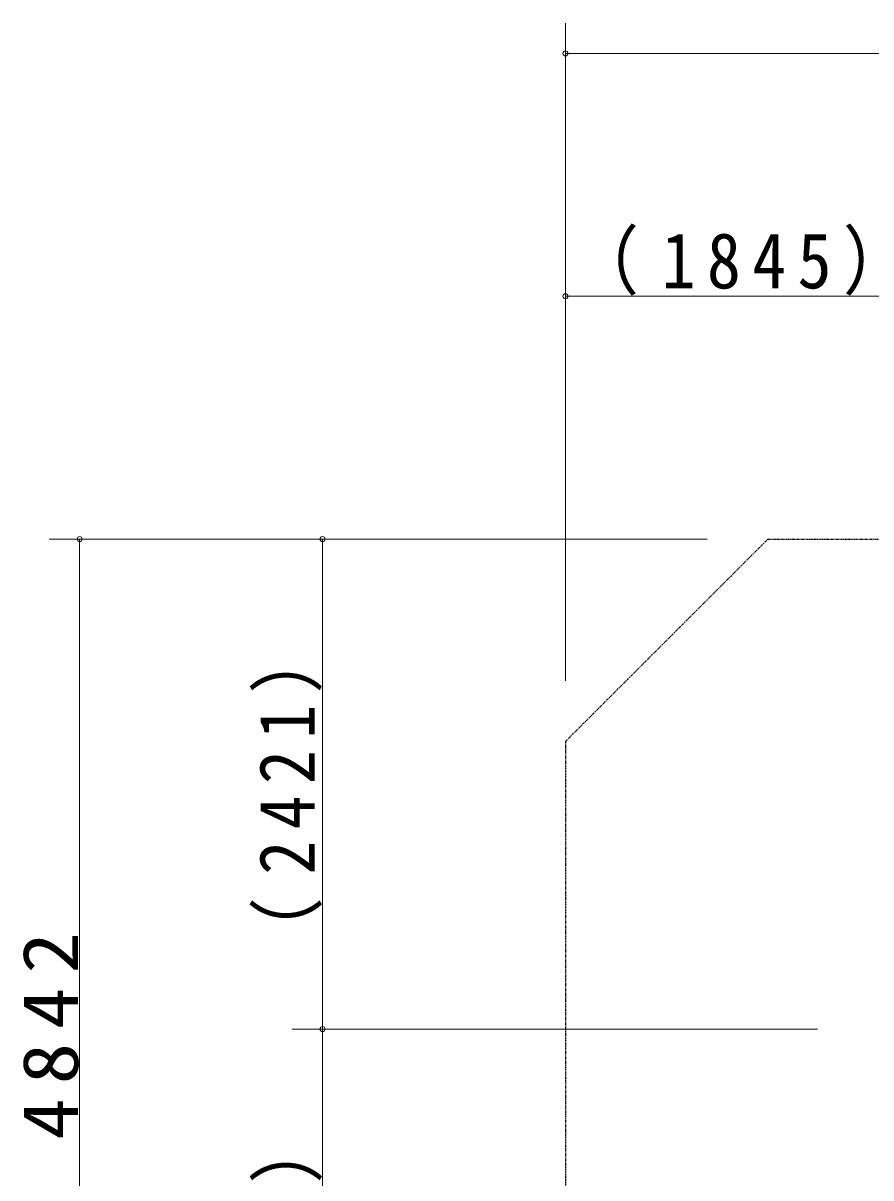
# Model space of a CAD drawing. Units: millimetres at full size, with parts at other scales. Extents: x -19540 to 57, y -990 to 13350.
# Drawn here: x -5390 to -3993, y 2662 to 4564 of the extents above; entities that cross this region are included whole.
import ezdxf

# ---------------------------------------------------------------- set-up
doc = ezdxf.new("R2010")
doc.units = ezdxf.units.MM
doc.linetypes.add('USER3', pattern=[8, 3, -1, 1, -1, 1, -1])
doc.layers.add('線', color=2, linetype='Continuous', lineweight=25)
doc.layers.add('補助', color=2, linetype='Continuous', lineweight=13)
doc.styles.add('ＭＳ ゴシック', font='')
doc.styles.get('ＭＳ ゴシック').set_extended_font_data('MS Gothic')

# ---------------------------------------------------------------- blocks, each defined once
blk = doc.blocks.new('dimension_origin')
at = {"color": 0, "linetype": 'Continuous', "lineweight": -2}
blk.add_circle((0, 0), 1.25, dxfattribs=at)

msp = doc.modelspace()

# ---------------------------------------------------------------- linework, layer by layer
at = {"layer": '線', "linetype": 'USER3'}
for p, q in [((-4496.367, 3380.9), (-4163.033, 3714.233)), ((-4163.033, 3714.233), (-1433.333, 3714.233)), ((-4496.367, 3380.9), (-4496.367, 2433.333))]:
    msp.add_line(p, q, dxfattribs=at)
at = {"layer": '補助'}
for p, q in [((-4496.367, 3480.9), (-4496.367, 4564.233)), ((-4496.367, 4514.233), (-1100, 4514.233)), ((-4496.367, 3480.9), (-4496.367, 4164.233)), ((-4496.367, 4114.233), (-3881.517, 4114.233)), ((-4263.033, 3714.233), (-5346.367, 3714.233)), ((-5296.367, 2100), (-5296.367, 3714.233)), ((-4263.033, 3714.233), (-4946.367, 3714.233)), ((-4896.367, 2907.117), (-4896.367, 3714.233)), ((-4081.517, 2907.117), (-4946.367, 2907.117)), ((-4081.517, 2907.117), (-4946.367, 2907.117)), ((-4896.367, 2100), (-4896.367, 2907.117))]:
    msp.add_line(p, q, dxfattribs=at)

# ---------------------------------------------------------------- block references
at = {"layer": '補助', "xscale": 3.33, "yscale": 3.33}
for p in [(-4496.367, 4514.233), (-4496.367, 4114.233)]:
    msp.add_blockref('dimension_origin', p, dxfattribs=at)
for p, rotation in [((-5296.367, 3714.233), 270), ((-4896.367, 3714.233), 270), ((-4896.367, 2907.117), 270), ((-4896.367, 2907.117), 90)]:
    msp.add_blockref('dimension_origin', p, dxfattribs=dict(at, rotation=rotation))

# ---------------------------------------------------------------- texts
at = {"layer": '補助', "insert": (-4188.942, 4115.233), "char_height": 91.64, "attachment_point": 8, "style": 'ＭＳ ゴシック'}
msp.add_mtext('\\T1.33;\\W0.9;（1845）', dxfattribs=at)
at = {"layer": '補助', "char_height": 91.64, "attachment_point": 8, "rotation": 90, "style": 'ＭＳ ゴシック'}
for s, insert in [('\\T1.33;\\W0.9;（2421）', (-4897.367, 3310.675)), ('\\T1.33;\\W1.1;4842', (-5297.367, 2907.117)), ('\\T1.33;\\W0.9;（2421）', (-4897.367, 2503.558))]:
    msp.add_mtext(s, dxfattribs=dict(at, insert=insert))

doc.saveas('drawing.dxf')
